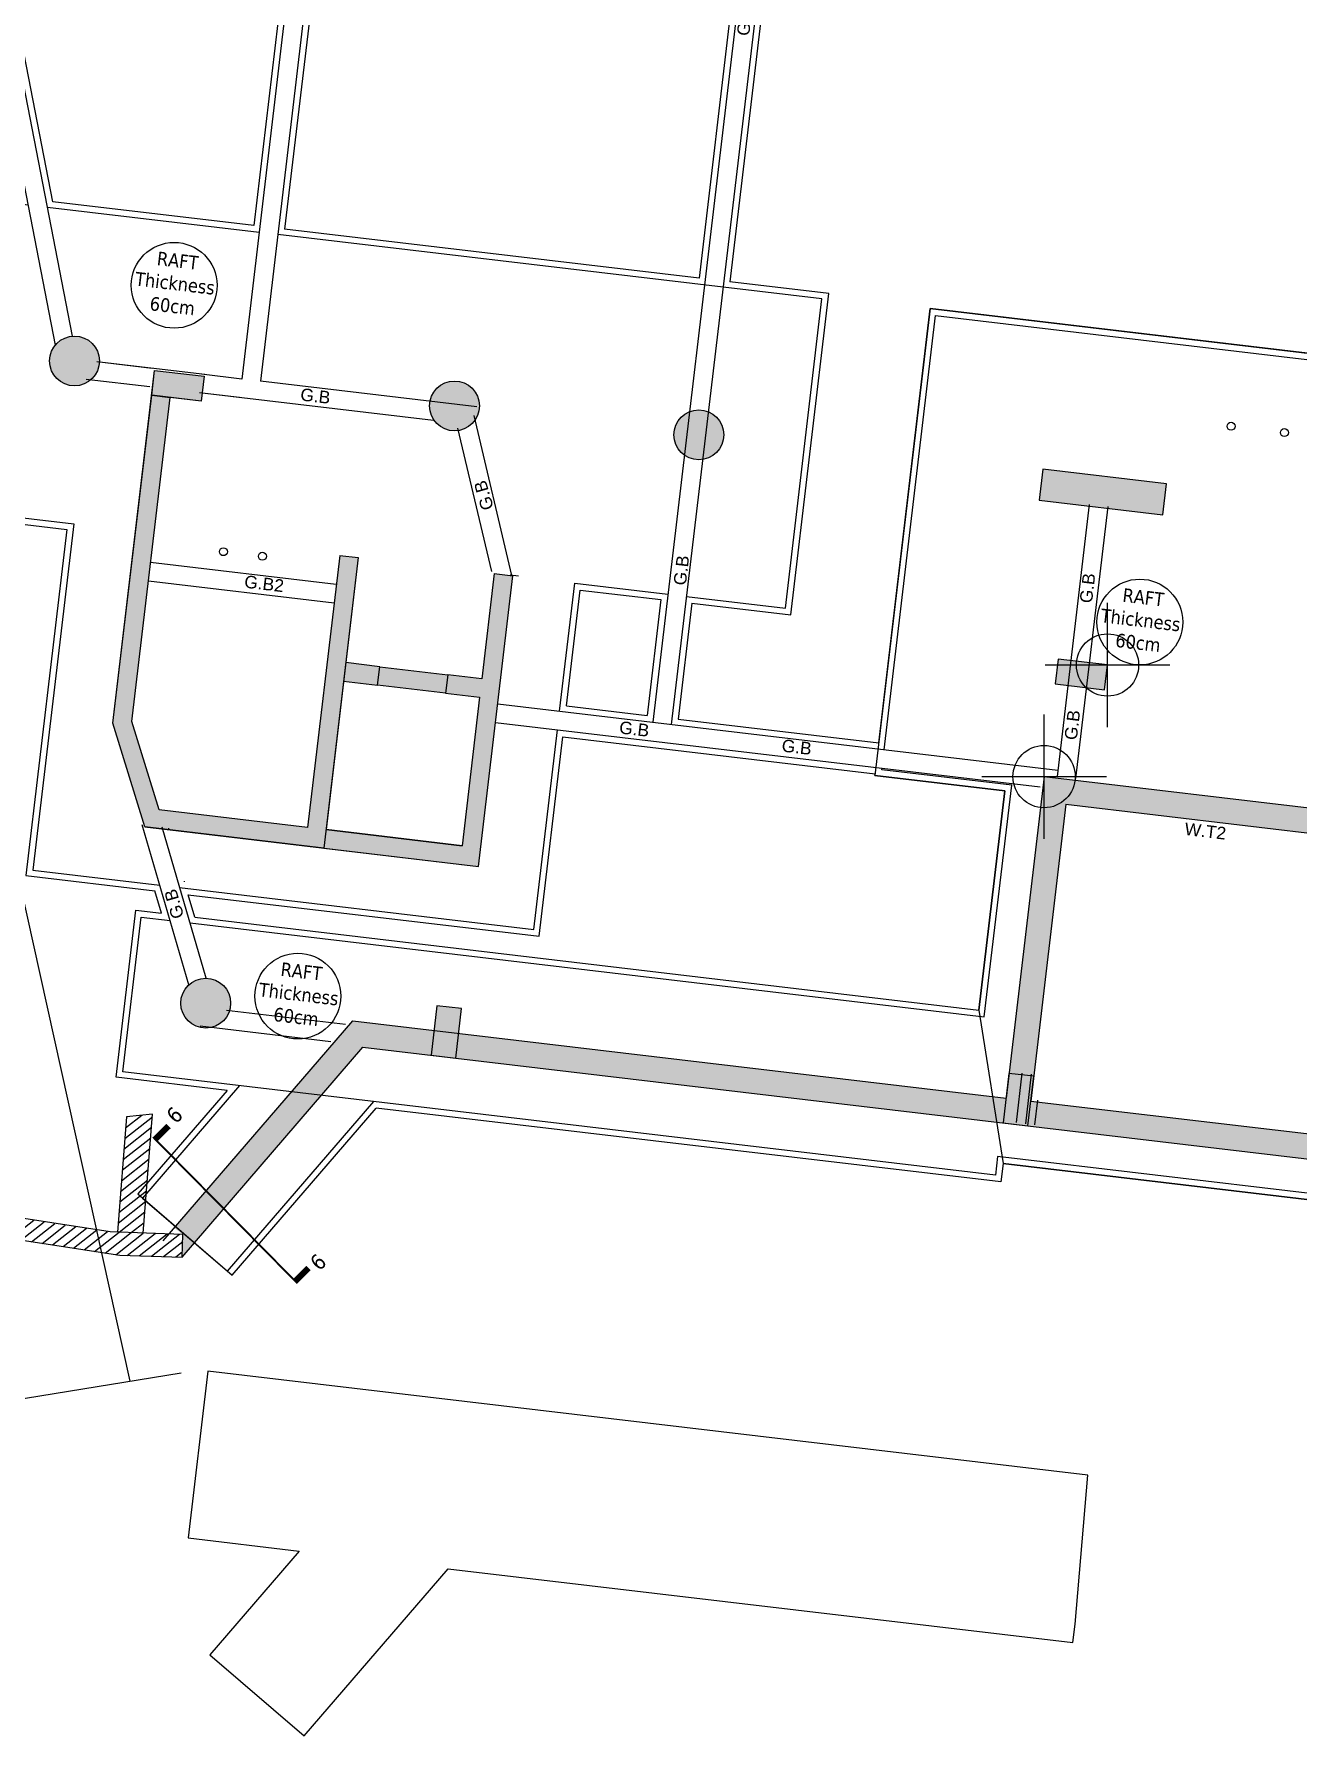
# Model space of a CAD drawing. Header units: millimetres. Extents: x 353738 to 353779397, y 355912 to 355984.
# Drawn here: x 353762.16 to 353782.45, y 355911.92 to 355939.25 of the extents above; entities that cross this region are included whole.
import ezdxf
from ezdxf.enums import TextEntityAlignment as Align

# ---------------------------------------------------------------- set-up
doc = ezdxf.new("R2010")
doc.units = ezdxf.units.MM
doc.header["$PDMODE"] = 34
doc.header["$PDSIZE"] = -1.5
for name, color, linetype in [('A-G-EXISTING WALL', 53, 'Continuous'), ('S-BLINDING LINE', 1, 'Continuous'), ('S-CONCRETE PLANS', 4, 'Continuous'), ('S-CONCRETE WALLS', 5, 'Continuous'), ('S-S-BEARING WALL', 150, 'Continuous'), ('S-S-BEARING WALL HATCH', 250, 'Continuous'), ('S-S-BEARING WALL HATCH UNDER THE GROUND', 250, 'Continuous'), ('S-S-BEARING WALL UNDER THE GROUND', 150, 'Continuous'), ('S-S-COLUMN', 60, 'Continuous'), ('S-S-COLUMN HATCH', 250, 'Continuous'), ('S-SYMPOLS', 6, 'Continuous'), ('S-TAGS', 135, 'Continuous'), ('S-TEXT- BEAMS', 7, 'Continuous')]:
    doc.layers.add(name, color=color, linetype=linetype)
doc.styles.add('ARIAL', font='arial.ttf')
doc.styles.add('Tohama', font='tahoma.ttf')
pattern_1 = [(38.25075668166554, (353780.7714598124, 355922.4633554527), (-0.0773886922001618, 0.0981644215292977), [])]

# ---------------------------------------------------------------- blocks, each defined once
blk = doc.blocks.new('EXISTING WALL')
for p, q in [((-15.81601473489519, -4.37768302782205), (-16.97997147741262, -4.476164194522425)), ((-15.78521227544943, -4.741739746068359), (-15.81601473489519, -4.377683027822049))]:
    blk.add_line(p, q)
for points in [[(-16.45032367554594, -4.431351246100214), (-16.52630086975502, -2.516986122025484), (-16.93822350879101, -2.610022349211911), (-16.86454778386882, -4.466398316126915)], [(-26.05861659037301, -4.169885278308505), (-26.06452800857322, -4.514945835727206), (-25.34354410285596, -4.532779807690531), (-16.78122443240136, -4.830957363185007), (-15.78521227544675, -4.741739746100086)], [(-16.97997147741262, -4.476164194522425), (-25.29732413525926, -4.182927389105316), (-26.05861659036787, -4.169885278008818)]]:
    blk.add_lwpolyline(points)

msp = doc.modelspace()

# ---------------------------------------------------------------- hatches: boundary and pattern name
at = {"layer": 'A-G-EXISTING WALL'}
h = msp.add_hatch(dxfattribs=at)
h.set_pattern_fill('ANSI31', color=256, scale=1.000008426672752, angle=-6.749243318334468)
h.set_pattern_definition(pattern_1)
h.paths.add_polyline_path([(353764.0637382795, 355921.9060489758), (353763.6437327055, 355921.8620680307), (353763.5327899766, 355920.4449716057), (353763.8929476309, 355919.996715085), (353763.9142033049, 355919.9960051241)])
h.paths.add_polyline_path([(353763.5327899766, 355920.4449716057), (353763.4987273831, 355920.009882438), (353763.8929476309, 355919.996715085)])
h = msp.add_hatch(dxfattribs=at)
h.set_pattern_fill('ANSI31', color=256, scale=1.000008426672752, angle=-6.749243318334468)
h.set_pattern_definition(pattern_1)
h.paths.add_polyline_path([(353763.8929476309, 355919.996715085), (353763.3829548713, 355920.0137493564), (353763.1662159803, 355920.0471800288), (353763.2467157774, 355919.6829511771), (353763.5386291004, 355919.6380541314), (353764.1961580883, 355919.6193357261)])
h.paths.add_polyline_path([(353764.5504291705, 355919.97475454), (353763.8929476309, 355919.996715085), (353764.1961580883, 355919.6193357261), (353764.5382325618, 355919.6095976175)])
h.paths.add_polyline_path([(353763.1662159803, 355920.0471800288), (353759.4562046676, 355920.6194269953), (353759.5370626325, 355920.253505699), (353763.2467157774, 355919.6829511771)])
h.paths.add_polyline_path([(353759.4562046676, 355920.6194269953), (353759.1712738914, 355920.6633758564), (353759.2523008407, 355920.29730282), (353759.5370626325, 355920.253505699)])
h.paths.add_polyline_path([(353759.1712738914, 355920.6633758564), (353755.3934732166, 355921.246078925), (353755.4744613603, 355920.8783445818), (353759.2523008407, 355920.29730282)])
h.paths.add_polyline_path([(353755.3934732166, 355921.246078925), (353755.157634525, 355921.282455627), (353754.4031442265, 355921.3848785689), (353754.3562090963, 355921.0391347364), (353755.0706179736, 355920.940456769), (353755.4744613603, 355920.8783445818)])
at = {"layer": 'S-S-BEARING WALL HATCH'}
h = msp.add_hatch(color=256, dxfattribs=at)
h.dxf.hatch_style = 1
h.paths.add_polyline_path([(353767.4417365074, 355922.9823186367), (353768.5341227226, 355922.8530408367), (353768.5811328317, 355923.2502721877), (353767.2774247573, 355923.404558748), (353764.4129101662, 355920.0771279086), (353764.5504291705, 355919.97475454), (353764.5382325618, 355919.6095976175)])
h.paths.add_polyline_path([(353752.2074259806, 355924.7852140984), (353751.6737135344, 355924.848375982), (353754.3562090963, 355921.0391347363), (353754.4037534654, 355921.3891581465), (353754.6229830716, 355921.3550351881)])
h = msp.add_hatch(color=256, dxfattribs=at)
h.dxf.hatch_style = 1
h.paths.add_polyline_path([(353768.6804406695, 355923.2385196604), (353768.6334305603, 355922.8412883088), (353778.3159447407, 355921.6954169002), (353778.3629548498, 355922.0926482511)])
h = msp.add_hatch(color=256, dxfattribs=at)
h.dxf.hatch_style = 1
h.paths.add_polyline_path([(353789.7859999999, 355920.338), (353789.833010109, 355920.7352313509), (353778.3629548498, 355922.0926482511), (353778.3159447407, 355921.6954169002)])
at = {"layer": 'S-S-BEARING WALL HATCH UNDER THE GROUND'}
h = msp.add_hatch(color=256, dxfattribs=at)
h.dxf.hatch_style = 1
h.paths.add_polyline_path([(353764.0958388468, 355933.8509503402), (353764.0488287377, 355933.4537189892), (353764.8432914397, 355933.359698771), (353764.8903015488, 355933.756930122)])
h = msp.add_hatch(color=256, dxfattribs=at)
h.dxf.hatch_style = 1
h.paths.add_polyline_path([(353764.0958388469, 355933.8509503402), (353764.0488287378, 355933.4537189892), (353764.8432914397, 355933.359698771), (353764.8903015488, 355933.756930122)])
h = msp.add_hatch(color=256, dxfattribs=at)
h.dxf.hatch_style = 1
h.paths.add_polyline_path([(353767.0674317832, 355930.8811131589), (353767.3653552965, 355930.8458555769), (353766.8129865127, 355926.1783871872), (353763.9374492485, 355926.5186909426), (353763.4252191881, 355928.1842722964), (353764.0488287377, 355933.4537189892), (353764.346752251, 355933.4184614074), (353763.7305867509, 355928.2119162889), (353764.1667580872, 355926.7936495746), (353766.5503205813, 355926.5115682823)])
h = msp.add_hatch(color=256, dxfattribs=at)
h.dxf.hatch_style = 1
h.paths.add_polyline_path([(353767.0674317832, 355930.8811131589), (353767.3653552965, 355930.8458555769), (353766.8129865127, 355926.1783871872), (353763.9374492485, 355926.5186909426), (353763.4252191881, 355928.1842722964), (353764.0488287378, 355933.4537189892), (353764.346752251, 355933.4184614074), (353763.7305867509, 355928.2119162889), (353764.1667580872, 355926.7936495746), (353766.5503205813, 355926.5115682823)])
h = msp.add_hatch(color=256, dxfattribs=at)
h.dxf.hatch_style = 1
h.paths.add_polyline_path([(353767.1655623309, 355929.1576223194), (353767.7117554385, 355929.0929834194), (353767.6764978567, 355928.7950599062), (353767.1303047492, 355928.8596988061)], flags=17)
h.paths.add_polyline_path([(353768.8041416537, 355928.9637056194), (353769.3503347612, 355928.8990667194), (353769.5501277268, 355930.587299977), (353769.84805124, 355930.5520423952), (353769.6482582744, 355928.8638091376), (353769.2956824562, 355925.8845740053), (353766.8129865127, 355926.1783871872), (353766.8482440945, 355926.4763107003), (353769.0330165248, 355926.2177551004), (353769.3150771794, 355928.6011432062), (353768.7688840719, 355928.6657821061)])
h = msp.add_hatch(color=256, dxfattribs=at)
h.dxf.hatch_style = 1
h.paths.add_polyline_path([(353767.1655623309, 355929.1576223194), (353767.7117554385, 355929.0929834194), (353767.6764978567, 355928.7950599062), (353767.1303047492, 355928.8596988061)], flags=17)
h.paths.add_polyline_path([(353769.84805124, 355930.5520423952), (353769.5501277268, 355930.587299977), (353769.3503347612, 355928.8990667194), (353768.8041416537, 355928.9637056194), (353768.7688840719, 355928.6657821061), (353769.3150771794, 355928.6011432062), (353769.0330165248, 355926.2177551004), (353766.8482440945, 355926.4763107003), (353766.8129865127, 355926.1783871872), (353769.2956824562, 355925.8845740053)])
h = msp.add_hatch(color=256, dxfattribs=at)
h.dxf.hatch_style = 1
h.paths.add_polyline_path([(353777.7671078234, 355922.1631634147), (353778.1643391743, 355922.1161533056), (353778.7284604835, 355926.8829295174), (353782.9490435875, 355926.3834471082), (353782.9960537158, 355926.7806786209), (353778.3782392417, 355927.3271709773)])
at = {"layer": 'S-S-COLUMN HATCH'}
h = msp.add_hatch(color=256, dxfattribs=at)
h.dxf.hatch_style = 1
edge = h.paths.add_edge_path()
edge.add_arc((353762.810653053, 355934.0030448922), 0.4000033706691012, -6.749243318334468, 353.2507566816655)
h = msp.add_hatch(color=256, dxfattribs=at)
h.dxf.hatch_style = 1
edge = h.paths.add_edge_path()
edge.add_arc((353768.9122689772, 355933.2809527673), 0.4000033706691012, -6.749243318334468, 353.2507566816655)
h = msp.add_hatch(color=256, dxfattribs=at)
h.dxf.hatch_style = 1
edge = h.paths.add_edge_path()
edge.add_arc((353768.9122689772, 355933.2809527673), 0.4000033706691012, -6.749243318334468, 353.2507566816655)
h = msp.add_hatch(color=256, dxfattribs=at)
h.dxf.hatch_style = 1
edge = h.paths.add_edge_path()
edge.add_arc((353772.834928568, 355932.8167279399), 0.4000033706691012, -6.749243318334468, 353.2507566816655)
h = msp.add_hatch(color=256, dxfattribs=at)
h.dxf.hatch_style = 1
h.paths.add_polyline_path([(353780.3444228448, 355932.0287199684), (353778.35826609, 355932.263770514), (353778.2995034536, 355931.7672313254), (353780.2856602084, 355931.5321807799)])
h = msp.add_hatch(color=256, dxfattribs=at)
h.dxf.hatch_style = 1
h.paths.add_polyline_path([(353780.3444228448, 355932.0287199684), (353778.35826609, 355932.263770514), (353778.2995034536, 355931.7672313254), (353780.2856602084, 355931.5321807799)])
h = msp.add_hatch(color=256, dxfattribs=at)
h.dxf.hatch_style = 1
h.paths.add_polyline_path([(353768.7688840712, 355928.6657821016), (353767.6764978572, 355928.7950599107), (353767.7117554385, 355929.0929834194), (353768.8041416526, 355928.9637056104)])
h = msp.add_hatch(color=256, dxfattribs=at)
h.dxf.hatch_style = 1
h.paths.add_polyline_path([(353779.3960000001, 355929.12), (353778.6015372982, 355929.2140202182), (353778.5545271892, 355928.8167888672), (353779.348989891, 355928.7227686489)])
h = msp.add_hatch(color=256, dxfattribs=at)
h.dxf.hatch_style = 1
h.paths.add_polyline_path([(353779.3960000001, 355929.12), (353778.6015372982, 355929.2140202182), (353778.5545271891, 355928.8167888672), (353779.348989891, 355928.722768649)])
h = msp.add_hatch(color=256, dxfattribs=at)
h.dxf.hatch_style = 1
edge = h.paths.add_edge_path()
edge.add_arc((353764.9168636028, 355923.6875633782), 0.4000033706691012, -6.749243318334468, 353.2507566816655)
h = msp.add_hatch(color=256, dxfattribs=at)
h.dxf.hatch_style = 1
edge = h.paths.add_edge_path()
edge.add_arc((353764.9168636028, 355923.6875633782), 0.4000033706691012, -6.749243318334468, 353.2507566816655)
h = msp.add_hatch(color=256, dxfattribs=at)
h.dxf.hatch_style = 1
h.paths.add_polyline_path([(353768.6281429408, 355923.6475035387), (353768.5341227226, 355922.8530408368), (353768.9313540736, 355922.8060307277), (353769.0253742918, 355923.6004934295)])
h = msp.add_hatch(color=256, dxfattribs=at)
h.dxf.hatch_style = 1
h.paths.add_polyline_path([(353768.6281429408, 355923.6475035387), (353768.5341227226, 355922.8530408368), (353768.9313540736, 355922.8060307277), (353769.0253742918, 355923.6004934295)])
h = msp.add_hatch(color=256, dxfattribs=at)
h.dxf.hatch_style = 1
h.paths.add_polyline_path([(353778.1173290659, 355921.7189219547), (353778.211349284, 355922.5133846565), (353777.8141179325, 355922.5603947657), (353777.7200977143, 355921.7659320639)])
h = msp.add_hatch(color=256, dxfattribs=at)
h.dxf.hatch_style = 1
h.paths.add_polyline_path([(353777.8141179325, 355922.5603947656), (353777.7200977143, 355921.7659320638), (353778.1173290659, 355921.7189219547), (353778.211349284, 355922.5133846565)])

# ---------------------------------------------------------------- linework, layer by layer
at = {"color": 2}
for points in [[(353789.4402088929, 355939.9648167371), (353788.6645420928, 355933.4104994462), (353776.5489858883, 355934.8443077738), (353775.6616700408, 355927.3465657005), (353777.7471346334, 355927.0997626278), (353777.3303453713, 355923.5779294552), (353777.7194039605, 355921.1119930744), (353777.7194039605, 355921.1119930744)], [(353777.7194039605, 355921.1119930744), (353790.186346924, 355919.6366000889), (353790.4061101524, 355919.5954377436), (353790.6195413816, 355921.8505339766), (353791.4187132744, 355928.6034672668), (353794.1993327313, 355928.2743965031), (353794.722320195, 355932.6935952825), (353793.530626142, 355932.8346256098), (353794.3180454694, 355939.4882507386)], [(353778.8752997431, 355913.7117996955), (353779.0820881802, 355916.1072209126), (353764.9503780114, 355917.7796297876), (353764.633059775, 355915.0983181686), (353766.4160534041, 355914.887310843), (353764.9831802631, 355913.2228800547), (353766.4989047523, 355911.9180250106), (353768.811092837, 355914.603871319), (353778.840406887, 355913.4169580843), (353778.875299743, 355913.7117996955), (353778.8752997431, 355913.7117996955)]]:
    msp.add_lwpolyline(points, dxfattribs=at)
at = {"color": 31, "true_color": 0xfecc66}
for p in [(353779.3960000001, 355929.12), (353778.378, 355927.3270000001)]:
    msp.add_point(p, dxfattribs=at)
at = {"layer": 'S-BLINDING LINE'}
for p, q in [((353762.4630910135, 355936.5616440066), (353761.1119977824, 355943.5344516189)), ((353766.5095859396, 355943.1316718135), (353765.6869090304, 355936.1801231716)), ((353767.0061251283, 355943.0729091771), (353766.1834482192, 355936.1213605352)), ((353773.5657300387, 355941.4910271479), (353772.8370733478, 355935.3339412079)), ((353774.0622692275, 355941.4322645115), (353773.3336125365, 355935.2751785715)), ((353769.9386812524, 355930.5456212372), (353769.8051547977, 355930.5614233464)), ((353772.2259419295, 355930.1699336454), (353772.0059098958, 355928.3106820148)), ((353772.7224811182, 355930.111171009), (353772.5024490845, 355928.2519193785)), ((353770.7086528942, 355928.4642051268), (353772.0059098958, 355928.3106820148)), ((353772.5024490845, 355928.2519193785), (353775.7236987, 355927.8707024995)), ((353770.6498902578, 355927.9676659381), (353775.6649360637, 355927.3741633108)), ((353764.3323138065, 355926.4719609302), (353764.3238345829, 355926.5009485247)), ((353764.2058021294, 355925.1311457563), (353764.1008601588, 355925.4923653389)), ((353764.5767168836, 355925.6364295636), (353764.5737977765, 355925.6464090024)), ((353764.7431189277, 355925.0675573178), (353764.6374320232, 355925.4288650592))]:
    msp.add_line(p, q, dxfattribs=at)
for points in [[(353761.9418338775, 355936.6233318738), (353760.3238467781, 355936.8148115993), (353760.0065285417, 355934.1334999805), (353760.295299576, 355932.8473277647), (353760.5824983496, 355931.5478700837), (353762.6861343953, 355931.298916521), (353762.027992866, 355925.7376775916), (353764.1008601588, 355925.4923653389)], [(353765.6869090304, 355936.1801231716), (353762.4630910135, 355936.5616440066)], [(353772.8370733478, 355935.3339412079), (353766.1834482192, 355936.1213605352)], [(353772.7224811182, 355930.111171009), (353774.3109675079, 355929.9231825274), (353774.9220989261, 355935.08719009), (353773.3336125365, 355935.2751785715)], [(353775.7236987, 355927.8707024995), (353776.5489858883, 355934.8443077737), (353783.9536749112, 355933.9680042343)], [(353770.7086528942, 355928.4642051268), (353770.9286849279, 355930.3234567573), (353772.2259419295, 355930.1699336454)], [(353764.6374320232, 355925.4288650592), (353770.2705433986, 355924.7622178279), (353770.6498902578, 355927.9676659381)], [(353764.7431189277, 355925.0675573178), (353777.3303453713, 355923.5779294552), (353777.7471346334, 355927.0997626278), (353775.6616700408, 355927.3465657005), (353775.6649360637, 355927.3741633108)], [(353764.5237358952, 355925.4423203601), (353764.5295046317, 355925.4416376624)], [(353765.2601576216, 355922.2875042218), (353763.4771639925, 355922.4985115474), (353763.7944822289, 355925.1798231664), (353764.2058021294, 355925.1311457563)], [(353764.6286412597, 355925.0811051096), (353764.6351915363, 355925.0803299211)], [(353765.2601576216, 355922.2875042218), (353763.8272844807, 355920.6230734336), (353765.3430089698, 355919.3182183894), (353767.6551970545, 355922.0040646978)], [(353800.3505321919, 355918.9870480076), (353793.428775902, 355919.8061991585), (353793.2466117292, 355918.2669276735), (353790.0687609211, 355918.6430085463), (353790.186346924, 355919.636600089), (353777.7194039605, 355921.1119930744), (353777.6845111045, 355920.8171514632), (353767.6551970545, 355922.0040646978)]]:
    msp.add_lwpolyline(points, dxfattribs=at)
at = {"layer": 'S-CONCRETE PLANS'}
for p, q in [((353771.2208151311, 355979.5375698799), (353765.7935932223, 355933.6780147293)), ((353778.0730559351, 355978.7266454979), (353772.0934652063, 355928.1996216498)), ((353778.3709794484, 355978.6913879161), (353772.3913887196, 355928.164364068)), ((353770.2161789544, 355973.6011666541), (353765.4956697092, 355933.7132723111)), ((353762.5020946512, 355934.2575923517), (353756.598507618, 355964.7251986265)), ((353762.7797247425, 355934.4018507799), (353756.89303209, 355964.7822674636)), ((353764.0557060621, 355933.8836839565), (353763.1677516191, 355933.9887683995)), ((353764.9002956282, 355933.7837315043), (353763.1677516191, 355933.9887683995)), ((353764.0204484802, 355933.5857604434), (353762.9980065283, 355933.7067607309)), ((353765.4956697092, 355933.7132723111), (353764.850168764, 355933.7896637384)), ((353765.4956697092, 355933.7132723111), (353764.850168764, 355933.7896637384)), ((353769.2693675433, 355933.2666762748), (353765.7935932223, 355933.6780147293)), ((353768.5741347686, 355933.0468571351), (353764.8149111821, 355933.4917402252)), ((353765.4604121274, 355933.4153487979), (353764.8149111821, 355933.4917402252)), ((353765.4604121274, 355933.4153487979), (353764.8149111821, 355933.4917402252)), ((353769.8329519366, 355930.5581337105), (353769.225031535, 355933.1253580171)), ((353769.5099949419, 355930.6200335935), (353768.9643082462, 355932.9244473711)), ((353779.1034872895, 355931.7000684599), (353778.5863760511, 355927.3305232756)), ((353779.4014108027, 355931.6648108781), (353778.8842995643, 355927.2952656938)), ((353767.0119351679, 355930.4121715648), (353764.0327000356, 355930.764747383)), ((353766.9766775862, 355930.1142480516), (353763.9974424537, 355930.4668238695)), ((353769.6045141518, 355928.494175089), (353778.5981285784, 355927.4298311134)), ((353769.5692565699, 355928.1962515759), (353778.3146014023, 355927.1612889183)), ((353764.6442798247, 355923.9803103347), (353763.8973164637, 355926.551424559)), ((353764.9256148323, 355924.0874710081), (353764.2159071915, 355926.5137211279)), ((353765.2495958924, 355923.5754718145), (353767.1614660363, 355923.349212674)), ((353764.8297207088, 355923.3230656437), (353766.9254439339, 355923.0750485192)), ((353778.0222547419, 355922.5637470639), (353777.9282345237, 355921.769284362)), ((353778.1712164986, 355922.5461182731), (353778.0771962804, 355921.7516555712)), ((353778.273168146, 355922.1312581312), (353778.226158037, 355921.7340267803))]:
    msp.add_line(p, q, dxfattribs=at)
for points in [[(353762.0660552212, 355936.5079322887), (353760.4114020886, 355936.7037512344), (353760.109397706, 355934.1518403541), (353760.6648095235, 355931.6388277002), (353762.7971947604, 355931.3864718316), (353762.1390532311, 355925.8252329022), (353764.1784067541, 355925.5838868166)], [(353765.7744643409, 355936.0690628067), (353762.3788095029, 355936.4709195685)], [(353772.6349258078, 355930.2222313741), (353774.2234121973, 355930.0342428925), (353774.811038561, 355934.9996347795), (353766.0723878541, 355936.0338052247)], [(353775.8112540105, 355927.7596421345), (353776.6365411987, 355934.7332474086), (353784.0412302216, 355933.8569438692)], [(353770.5975925292, 355928.3766498164), (353770.8411296173, 355930.4345171224), (353772.3370022945, 355930.2574889559)], [(353764.4934497043, 355925.5466032452), (353770.1829880881, 355924.873278193), (353770.5623349473, 355928.0787263032)], [(353764.665703358, 355924.9760203341), (353777.4179006817, 355923.4668690901), (353777.8581949984, 355927.1873179382), (353775.7727304058, 355927.434121011), (353775.7759964286, 355927.4617186213)], [(353790.2881964433, 355919.7252454515), (353777.6318486501, 355921.2230534394), (353777.5969557941, 355920.9282118283), (353763.5882243574, 355922.5860668579), (353763.8820375393, 355925.0687628014), (353764.3439422431, 355925.0140989627)], [(353765.4585836274, 355922.3647202972), (353763.9030707051, 355920.5578306815), (353765.2672227454, 355919.3834611416), (353767.614119117, 355922.1096247256)]]:
    msp.add_lwpolyline(points, dxfattribs=at)
at = {"layer": 'S-CONCRETE WALLS'}
msp.add_lwpolyline([(353767.7117554385, 355929.0929834194), (353768.8041416537, 355928.9637056194), (353768.7688840719, 355928.6657821061), (353767.6764978567, 355928.7950599062)], close=True, dxfattribs=at)
at = {"layer": 'S-S-BEARING WALL'}
for p, q in [((353763.4252191881, 355928.1842722964), (353764.0488287378, 355933.4537189892)), ((353763.7305867509, 355928.2119162889), (353764.346752251, 355933.4184614074)), ((353763.7305867509, 355928.2119162889), (353764.346752251, 355933.4184614074)), ((353764.0488287378, 355933.4537189892), (353764.346752251, 355933.4184614074)), ((353767.0674317832, 355930.8811131589), (353766.5503205813, 355926.5115682823)), ((353767.0674317832, 355930.8811131589), (353766.5503205813, 355926.5115682823)), ((353767.3653552965, 355930.8458555769), (353766.8129865127, 355926.1783871872)), ((353767.0674317832, 355930.8811131589), (353767.3653552965, 355930.8458555769)), ((353767.0674317832, 355930.8811131589), (353767.3653552965, 355930.8458555769)), ((353769.2956824562, 355925.8845740053), (353769.84805124, 355930.5520423952)), ((353769.2956824562, 355925.8845740053), (353769.84805124, 355930.5520423952)), ((353769.5501277268, 355930.587299977), (353769.3503347612, 355928.8990667194)), ((353769.5501277268, 355930.587299977), (353769.3503347612, 355928.8990667194)), ((353769.5501277268, 355930.587299977), (353769.84805124, 355930.5520423952)), ((353769.5501277268, 355930.587299977), (353769.84805124, 355930.5520423952)), ((353767.7117554385, 355929.0929834194), (353767.1655623309, 355929.1576223194)), ((353767.7117554385, 355929.0929834194), (353767.1655623309, 355929.1576223194)), ((353767.6764978567, 355928.7950599062), (353767.7117554385, 355929.0929834194)), ((353767.6764978567, 355928.7950599062), (353767.7117554385, 355929.0929834194)), ((353767.1303047492, 355928.8596988061), (353767.6764978567, 355928.7950599062)), ((353767.1303047492, 355928.8596988061), (353767.6764978567, 355928.7950599062)), ((353768.8041416537, 355928.9637056194), (353768.7688840719, 355928.6657821061)), ((353768.8041416537, 355928.9637056194), (353768.7688840719, 355928.6657821061)), ((353769.3503347612, 355928.8990667194), (353768.8041416537, 355928.9637056194)), ((353769.3503347612, 355928.8990667194), (353768.8041416537, 355928.9637056194)), ((353768.7688840719, 355928.6657821061), (353769.3150771794, 355928.6011432062)), ((353768.7688840719, 355928.6657821061), (353769.3150771794, 355928.6011432062)), ((353769.3150771794, 355928.6011432062), (353769.0330165248, 355926.2177551004)), ((353769.3150771794, 355928.6011432062), (353769.0330165248, 355926.2177551004)), ((353763.9374492485, 355926.5186909426), (353763.4252191881, 355928.1842722964)), ((353763.9374492485, 355926.5186909426), (353763.4252191881, 355928.1842722964)), ((353764.1667580872, 355926.7936495746), (353763.7305867509, 355928.2119162889)), ((353764.1667580872, 355926.7936495746), (353763.7305867509, 355928.2119162889)), ((353778.3782392417, 355927.3271709773), (353777.7671078234, 355922.1631634147)), ((353766.5503205813, 355926.5115682823), (353764.1667580872, 355926.7936495746)), ((353766.5503205813, 355926.5115682823), (353764.1667580872, 355926.7936495746)), ((353778.7284604835, 355926.8829295174), (353778.1643391743, 355922.1161533056)), ((353766.8129865127, 355926.1783871872), (353763.9374492485, 355926.5186909426)), ((353763.9374492485, 355926.5186909426), (353769.2956824562, 355925.8845740053)), ((353769.0330165248, 355926.2177551004), (353766.8482440945, 355926.4763107003)), ((353766.8129865127, 355926.1783871872), (353769.2956824562, 355925.8845740053))]:
    msp.add_line(p, q, dxfattribs=at)
for points in [[(353763.4252191881, 355928.1842722964), (353764.0958388469, 355933.8509503402), (353764.8903015488, 355933.756930122), (353764.8432914397, 355933.359698771), (353764.346752251, 355933.4184614074)], [(353764.0958388468, 355933.8509503402), (353764.8903015488, 355933.756930122), (353764.8432914397, 355933.359698771), (353764.0488287377, 355933.4537189892), (353764.0958388468, 355933.8509503402)], [(353767.3653552965, 355930.8458555769), (353766.8482440945, 355926.4763107003), (353769.0330165248, 355926.2177551004)]]:
    msp.add_lwpolyline(points, dxfattribs=at)
at = {"layer": 'S-S-BEARING WALL UNDER THE GROUND'}
for p, q in [((353778.3782392417, 355927.3271709773), (353782.9960536966, 355926.780678459)), ((353778.7284604835, 355926.8829295174), (353783.3462749385, 355926.336436999)), ((353764.235087664, 355919.8705686263), (353767.2774247573, 355923.404558748)), ((353767.2774247573, 355923.404558748), (353777.7671078234, 355922.1631634147)), ((353764.5382325618, 355919.6095976175), (353767.4417365074, 355922.9823186367)), ((353767.4417365074, 355922.9823186367), (353789.7859999999, 355920.338)), ((353778.1643391743, 355922.1161533056), (353789.435778758, 355920.78224146))]:
    msp.add_line(p, q, dxfattribs=at)
at = {"layer": 'S-S-COLUMN'}
msp.add_lwpolyline([(353780.3444228448, 355932.0287199684), (353778.35826609, 355932.263770514), (353778.2995034536, 355931.7672313252), (353780.2856602083, 355931.5321807797), (353780.3444228448, 355932.0287199684)], dxfattribs=at)
msp.add_lwpolyline([(353780.3444228448, 355932.0287199684), (353778.35826609, 355932.263770514), (353778.2995034536, 355931.7672313252), (353780.2856602083, 355931.5321807797), (353780.3444228448, 355932.0287199684)], dxfattribs=at)
for points in [[(353779.3960000001, 355929.12), (353778.6015372982, 355929.2140202182), (353778.5545271892, 355928.8167888672), (353779.348989891, 355928.7227686489)], [(353779.3960000001, 355929.12), (353778.6015372982, 355929.2140202182), (353778.5545271891, 355928.8167888672), (353779.348989891, 355928.722768649)], [(353768.6281429408, 355923.6475035387), (353768.5341227226, 355922.8530408368), (353768.9313540736, 355922.8060307277), (353769.0253742918, 355923.6004934295)], [(353768.6281429408, 355923.6475035387), (353768.5341227226, 355922.8530408368), (353768.9313540736, 355922.8060307277), (353769.0253742918, 355923.6004934295)], [(353778.1173290659, 355921.7189219547), (353778.211349284, 355922.5133846565), (353777.8141179325, 355922.5603947657), (353777.7200977143, 355921.7659320639)], [(353777.8141179325, 355922.5603947656), (353777.7200977143, 355921.7659320638), (353778.1173290659, 355921.7189219547), (353778.211349284, 355922.5133846565)]]:
    msp.add_lwpolyline(points, close=True, dxfattribs=at)
for centre in [(353762.810653053, 355934.0030448922), (353768.9122689772, 355933.2809527673), (353768.9122689772, 355933.2809527673), (353772.834928568, 355932.8167279399), (353764.9168636028, 355923.6875633782), (353764.9168636028, 355923.6875633782)]:
    msp.add_circle(centre, 0.4000033706691008, dxfattribs=at)
at = {"layer": 'S-SYMPOLS'}
for points in [[(353763.7028790064, 355917.6189980349), (353752.1011285572, 355970.1122017634), (353750.1656133172, 355980.2604694995)], [(353755.0832543145, 355916.2138198323), (353759.703651834, 355916.9670407802), (353759.8536113505, 355916.8372026935), (353759.8046103857, 355917.1377837336), (353759.9773302876, 355917.0116560635), (353764.523011779, 355917.752696744)]]:
    msp.add_lwpolyline(points, dxfattribs=at)
msp.add_lwpolyline([(353764.3190323772, 355921.7134958182, 0.1000008426672752, 0.1000008426672752, 0), (353764.1053042813, 355921.5029683431, 0.0300002528001826, 0.0300002528001826, 0), (353766.353950092, 355919.2231348556, 0.1000008426672752, 0.1000008426672752, 0), (353766.5676781879, 355919.4336623308, 0.1000008426672752, 0.1000008426672752, 0)], format="xyseb", dxfattribs=at)
at = {"layer": 'S-TAGS', "ltscale": 0.05}
for centre, radius in [((353764.4104033307, 355935.2182550288), 0.6890058059775263), ((353781.3806631082, 355932.9539896429), 0.0637505372003879), ((353782.2366012774, 355932.8526941468), 0.0637505372003879), ((353765.2002689581, 355930.9400362362), 0.0637505372003879), ((353765.8270227006, 355930.8658634356), 0.0637505372003879), ((353779.914639221, 355929.8101550599), 0.6890058059775263), ((353766.3967619824, 355923.8016675606), 0.6890058059775263)]:
    msp.add_circle(centre, radius, dxfattribs=at)

# ---------------------------------------------------------------- block references
at = {"layer": 'A-G-EXISTING WALL', "xscale": 1.000008426672752, "yscale": 1.000008426672752, "zscale": 1.000008426672752, "rotation": 353.2507566816655}
msp.add_blockref('EXISTING WALL', (353780.7714598124, 355922.4633554527), dxfattribs=at)

# ---------------------------------------------------------------- texts
at = {"layer": 'S-SYMPOLS', "style": 'Tohama'}
for p in [(353764.4370169009, 355921.7386926685), (353766.7423258169, 355919.376125129)]:
    msp.add_text('6', height=0.2500021066681879, rotation=45.12882624699225, dxfattribs=at).set_placement(p)
at = {"layer": 'S-TAGS', "ltscale": 0.05, "char_height": 0.2200018538680053, "width": 1.657334572528062, "attachment_point": 3, "rotation": 353.2507566816655, "style": 'Tohama'}
for insert in [(353765.3032408066, 355935.6269637497), (353780.807476697, 355930.2188637809), (353767.2895994582, 355924.2103762817)]:
    msp.add_mtext('\\pxqc;RAFT Thickness^J60cm', dxfattribs=dict(at, insert=insert))
at = {"layer": 'S-TEXT- BEAMS', "ltscale": 0.05, "style": 'ARIAL'}
for s, rotation, p in [('G.B', 83.25075668167635, (353773.5420181959, 355939.2282663155)), ('G.B', 353.2507566816763, (353766.4392853493, 355933.4696115429)), ('G.B', 106.1945340739804, (353769.4481613925, 355931.6128842006)), ('G.B', 83.25075668167635, (353772.524920578, 355930.4017903428)), ('G.B2', 353.2507566816763, (353765.5387899667, 355930.4634978875)), ('G.B', 83.25075668167635, (353779.0458024347, 355930.1160841992)), ('G.B', 353.2507566816763, (353771.5587667327, 355928.1216447958)), ('G.B', 83.25075668167635, (353778.8020745303, 355927.9178249539)), ('G.B', 353.2507566816763, (353774.1676330136, 355927.8302488356)), ('W.T2', 353.2507566816763, (353780.6364547549, 355926.4912280758)), ('G.B', 106.1945340739804, (353764.4759631817, 355925.0506130207))]:
    msp.add_text(s, height=0.2000016853345504, rotation=rotation, dxfattribs=at).set_placement(p, align=Align.MIDDLE_LEFT)

doc.saveas('drawing.dxf')
